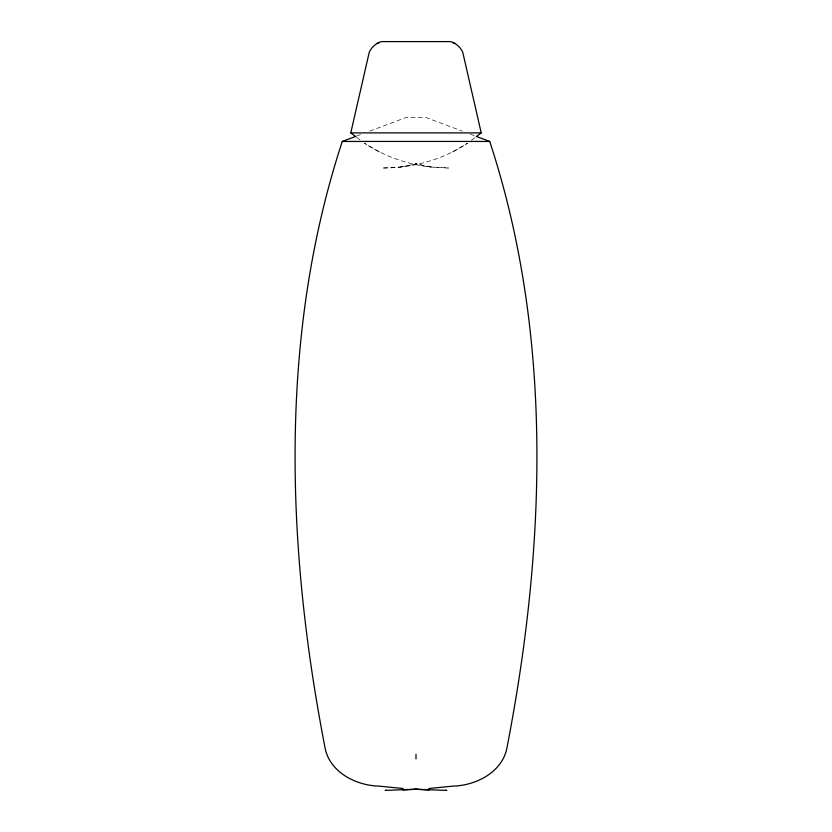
<?xml version="1.0" encoding="UTF-8"?>
<svg xmlns="http://www.w3.org/2000/svg" width="832" height="832" viewBox="0 0 832 832"><rect width="100%" height="100%" fill="white"/><g stroke="black" fill="none" stroke-linecap="round" stroke-linejoin="round"><path stroke-width="0.62" stroke-dasharray="4.16 3.12" d="M471.463 140.296L475.374 137.332M452.598 151.975L467.563 143.26C442.718 159.609 413.109 168.012 383.427 168.002L384.727 168.002M356.595 136.063L361.754 134.129M369.741 131.123L405.558 117.676L426.421 117.676L462.259 131.123M416.426 163.935L400.608 166.982L383.438 168.002M400.556 166.982L416.603 163.935L415.397 163.935L431.392 166.982L448.562 168.002M379.402 151.975L364.437 143.26C384.02 156.052 406.463 164.07 429.645 166.982L429.759 166.982M447.273 168.002L448.573 168.002M429.707 166.982L447.398 168.002M431.454 166.982L415.574 163.935M470.246 134.129L475.405 136.063M356.626 137.332L360.537 140.296"/><path stroke-width="1.25" d="M355.659 136.594L350.771 132.891L369.221 52.364C371.436 47.185 376.054 43.16 381.462 41.6L450.549 41.6C455.957 43.16 460.564 47.185 462.779 52.364L481.229 132.891L476.341 136.594M355.67 136.417L342.285 141.44C278.054 336.835 286.458 549.879 325.364 749.403C330.918 773.032 356.782 785.574 379.09 786.126L403.198 788.528M416.77 789.37L415.667 789.37M377.042 43.503L379.184 42.411M428.802 788.528L452.91 786.126C475.218 785.574 501.082 773.032 506.636 749.403C545.553 549.879 553.935 336.846 489.726 141.44L476.33 136.417M415.407 789.246L446.888 790.4L445.546 790.4M416.416 789.204L385.112 790.4L386.454 790.4M413.92 789.37L416.593 789.246M414.024 789.37L402.719 789.974M350.771 132.891L481.229 132.891M342.274 141.44L489.726 141.44M415.584 789.204L418.08 789.37M429.281 789.974L417.976 789.37M452.816 42.411L454.958 43.503M416 754.26L416 758.961"/></g></svg>
